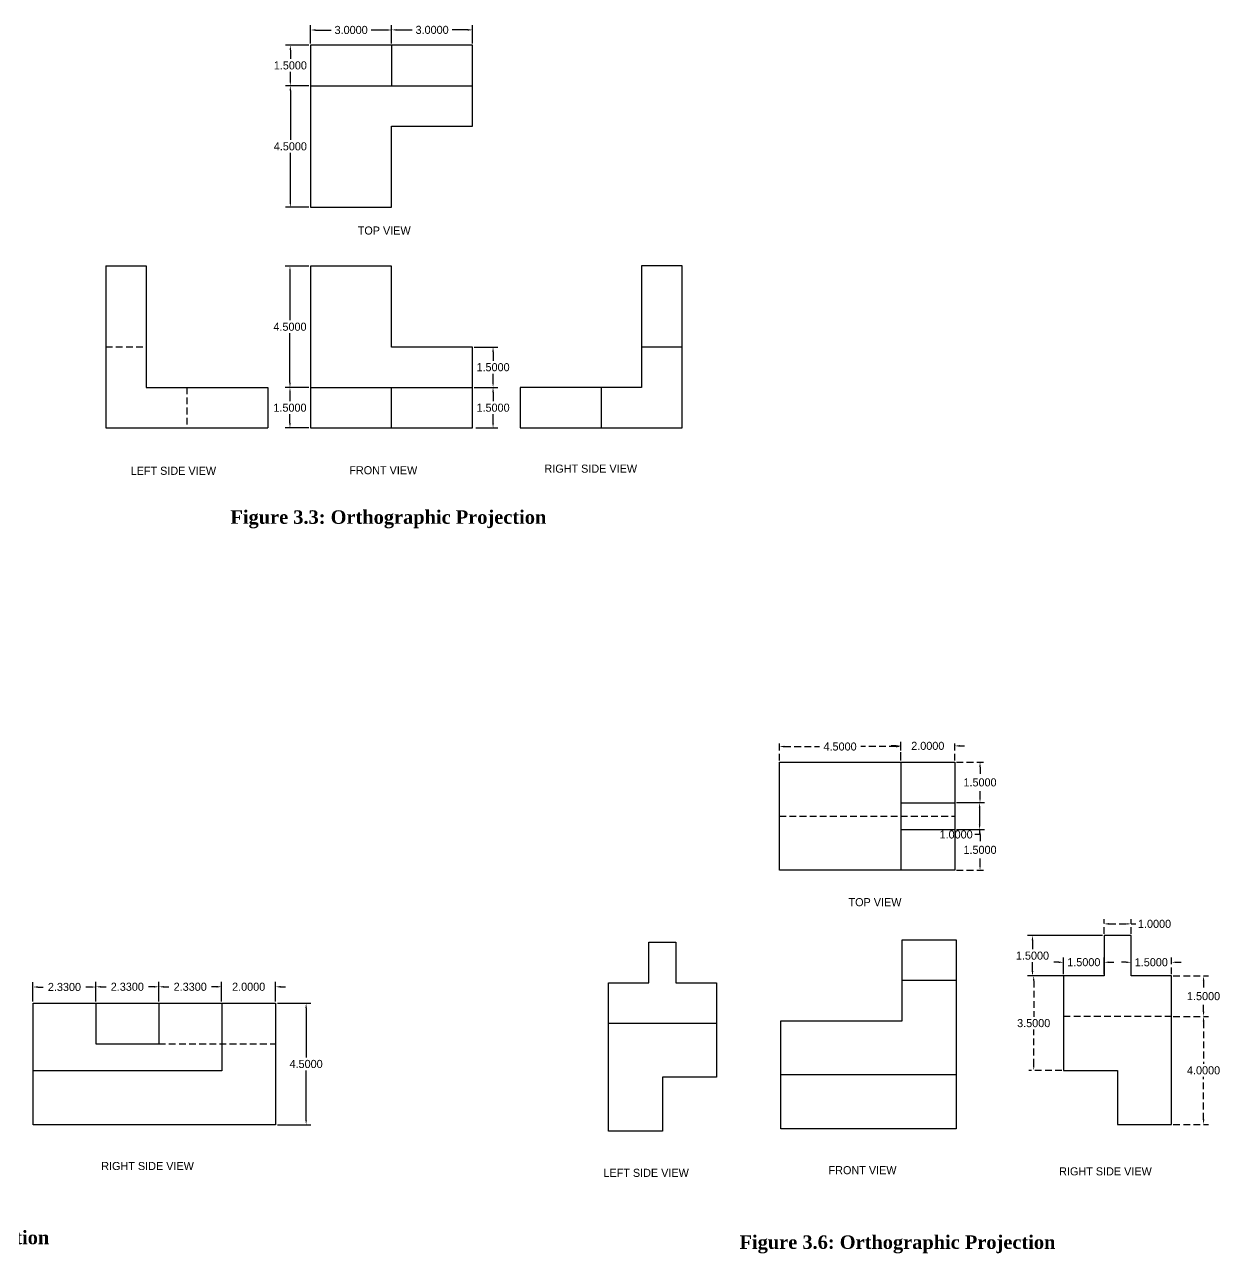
# Model space of a CAD drawing. Header units: inches. Extents: x 10 to 113, y 47 to 93.
# Drawn here: x 68.36 to 112.66, y 47.33 to 92.87 of the extents above; entities that cross this region are included whole.
import ezdxf

# ---------------------------------------------------------------- set-up
doc = ezdxf.new("R2010")
doc.units = ezdxf.units.IN
doc.header["$MEASUREMENT"] = 0
doc.linetypes.add('HIDDEN', pattern=[0.375, 0.25, -0.125])
doc.dimstyles.get("Standard").update_dxf_attribs({"dimtxt": 0.3, "dimasz": 0.18, "dimexe": 0.18, "dimexo": 0.0625, "dimgap": 0.09, "dimtad": 0, "dimtih": 1, "dimtoh": 1, "dimdec": 4, "dimzin": 0, "dimdsep": 46, "dimtxsty": 'Standard', "dimcen": 0.09, "dimadec": 0, "dimazin": 0, "dimtfac": 1, "dimtdec": 4, "dimtofl": 0, "dimtmove": 0, "dimatfit": 3, "dimfxl": 1, "dimtolj": 1, "dimtzin": 0, "dimarcsym": 0})

# ---------------------------------------------------------------- blocks, each defined once
blk = doc.blocks.new('*D40')
at = {"color": 0, "lineweight": -2}
for p, q in [((81.955, 92.17), (81.955, 92.855)), ((82.135, 92.675), (82.715, 92.675)), ((84.775, 92.675), (84.195, 92.675)), ((84.955, 92.17), (84.955, 92.855))]:
    blk.add_line(p, q, dxfattribs=at)
at = {"color": 0}
for points in [[(82.135, 92.705), (82.135, 92.645), (81.955, 92.675)], [(84.775, 92.705), (84.775, 92.645), (84.955, 92.675)]]:
    blk.add_solid(points, dxfattribs=at)
at = {"layer": 'Defpoints', "color": 0}
for p in [(84.955, 92.675), (81.955, 92.108), (84.955, 92.108)]:
    blk.add_point(p, dxfattribs=at)
at = {"color": 0, "insert": (83.455, 92.675), "char_height": 0.3, "attachment_point": 5}
blk.add_mtext('\\A1;3.0000', dxfattribs=at)
blk = doc.blocks.new('*D41')
at = {"color": 0, "lineweight": -2}
for p, q in [((78.892, 92.108), (78.023, 92.108)), ((78.203, 91.928), (78.203, 91.598)), ((78.203, 90.788), (78.203, 91.118)), ((78.892, 90.608), (78.023, 90.608))]:
    blk.add_line(p, q, dxfattribs=at)
at = {"color": 0}
for points in [[(78.173, 91.928), (78.233, 91.928), (78.203, 92.108)], [(78.173, 90.788), (78.233, 90.788), (78.203, 90.608)]]:
    blk.add_solid(points, dxfattribs=at)
at = {"layer": 'Defpoints', "color": 0}
for p in [(78.203, 92.108), (78.955, 92.108), (78.955, 90.608)]:
    blk.add_point(p, dxfattribs=at)
at = {"color": 0, "insert": (78.203, 91.358), "char_height": 0.3, "attachment_point": 5}
blk.add_mtext('\\A1;1.5000', dxfattribs=at)
blk = doc.blocks.new('*D42')
at = {"color": 0, "lineweight": -2}
for p, q in [((78.892, 90.608), (78.023, 90.608)), ((78.203, 90.428), (78.203, 88.598)), ((78.203, 86.288), (78.203, 88.118)), ((78.892, 86.108), (78.023, 86.108))]:
    blk.add_line(p, q, dxfattribs=at)
at = {"color": 0}
for points in [[(78.173, 90.428), (78.233, 90.428), (78.203, 90.608)], [(78.173, 86.288), (78.233, 86.288), (78.203, 86.108)]]:
    blk.add_solid(points, dxfattribs=at)
at = {"layer": 'Defpoints', "color": 0}
for p in [(78.955, 90.608), (78.203, 86.108), (78.955, 86.108)]:
    blk.add_point(p, dxfattribs=at)
at = {"color": 0, "insert": (78.203, 88.358), "char_height": 0.3, "attachment_point": 5}
blk.add_mtext('\\A1;4.5000', dxfattribs=at)
blk = doc.blocks.new('*D64')
at = {"color": 0, "lineweight": -2}
for p, q in [((68.668, 56.664), (68.668, 57.385)), ((70.998, 56.664), (70.998, 57.385)), ((68.848, 57.205), (69.043, 57.205)), ((70.818, 57.205), (70.623, 57.205))]:
    blk.add_line(p, q, dxfattribs=at)
at = {"color": 0}
for points in [[(68.848, 57.235), (68.848, 57.175), (68.668, 57.205)], [(70.818, 57.235), (70.818, 57.175), (70.998, 57.205)]]:
    blk.add_solid(points, dxfattribs=at)
at = {"layer": 'Defpoints', "color": 0}
for p in [(70.998, 57.205), (68.668, 56.602), (70.998, 56.602)]:
    blk.add_point(p, dxfattribs=at)
at = {"color": 0, "insert": (69.833, 57.205), "char_height": 0.3, "attachment_point": 5}
blk.add_mtext('\\A1;2.3300', dxfattribs=at)
blk = doc.blocks.new('*D69')
at = {"color": 0, "lineweight": -2}
for p, q in [((77.721, 56.602), (78.967, 56.602)), ((78.787, 56.422), (78.787, 54.592)), ((78.787, 52.282), (78.787, 54.112)), ((77.721, 52.102), (78.967, 52.102))]:
    blk.add_line(p, q, dxfattribs=at)
at = {"color": 0}
for points in [[(78.757, 56.422), (78.817, 56.422), (78.787, 56.602)], [(78.757, 52.282), (78.817, 52.282), (78.787, 52.102)]]:
    blk.add_solid(points, dxfattribs=at)
at = {"layer": 'Defpoints', "color": 0}
for p in [(77.658, 56.602), (77.658, 52.102), (78.787, 52.102)]:
    blk.add_point(p, dxfattribs=at)
at = {"color": 0, "insert": (78.787, 54.352), "char_height": 0.3, "attachment_point": 5}
blk.add_mtext('\\A1;4.5000', dxfattribs=at)
blk = doc.blocks.new('*D85')
at = {"color": 0, "linetype": 'HIDDEN', "lineweight": -2}
for p, q in [((110.913, 57.616), (112.217, 57.616)), ((112.037, 57.436), (112.037, 57.106)), ((112.037, 56.296), (112.037, 56.626)), ((110.913, 56.116), (112.217, 56.116))]:
    blk.add_line(p, q, dxfattribs=at)
at = {"color": 0, "linetype": 'HIDDEN'}
for points in [[(112.007, 57.436), (112.067, 57.436), (112.037, 57.616)], [(112.007, 56.296), (112.067, 56.296), (112.037, 56.116)]]:
    blk.add_solid(points, dxfattribs=at)
at = {"layer": 'Defpoints', "color": 0, "linetype": 'HIDDEN'}
for p in [(110.851, 57.616), (110.851, 56.116), (112.037, 56.116)]:
    blk.add_point(p, dxfattribs=at)
at = {"color": 0, "linetype": 'HIDDEN', "insert": (112.037, 56.866), "char_height": 0.3, "attachment_point": 5}
blk.add_mtext('\\A1;1.5000', dxfattribs=at)
blk = doc.blocks.new('*D86')
at = {"color": 0, "linetype": 'HIDDEN', "lineweight": -2}
for p, q in [((110.913, 56.116), (112.217, 56.116)), ((112.037, 55.936), (112.037, 54.356)), ((112.037, 52.296), (112.037, 53.876)), ((110.913, 52.116), (112.217, 52.116))]:
    blk.add_line(p, q, dxfattribs=at)
at = {"color": 0, "linetype": 'HIDDEN'}
for points in [[(112.007, 55.936), (112.067, 55.936), (112.037, 56.116)], [(112.007, 52.296), (112.067, 52.296), (112.037, 52.116)]]:
    blk.add_solid(points, dxfattribs=at)
at = {"layer": 'Defpoints', "color": 0, "linetype": 'HIDDEN'}
for p in [(110.851, 56.116), (110.851, 52.116), (112.037, 52.116)]:
    blk.add_point(p, dxfattribs=at)
at = {"color": 0, "linetype": 'HIDDEN', "insert": (112.037, 54.116), "char_height": 0.3, "attachment_point": 5}
blk.add_mtext('\\A1;4.0000', dxfattribs=at)
blk = doc.blocks.new('*D87')
at = {"color": 0, "linetype": 'HIDDEN', "lineweight": -2}
for p, q in [((109.351, 57.678), (109.351, 58.302)), ((110.851, 57.678), (110.851, 58.302)), ((109.171, 58.122), (108.991, 58.122)), ((111.031, 58.122), (111.211, 58.122))]:
    blk.add_line(p, q, dxfattribs=at)
at = {"color": 0, "linetype": 'HIDDEN'}
for points in [[(109.171, 58.152), (109.171, 58.092), (109.351, 58.122)], [(111.031, 58.152), (111.031, 58.092), (110.851, 58.122)]]:
    blk.add_solid(points, dxfattribs=at)
at = {"layer": 'Defpoints', "color": 0, "linetype": 'HIDDEN'}
for p in [(110.851, 58.122), (109.351, 57.616), (110.851, 57.616)]:
    blk.add_point(p, dxfattribs=at)
at = {"color": 0, "linetype": 'HIDDEN', "insert": (110.101, 58.122), "char_height": 0.3, "attachment_point": 5}
blk.add_mtext('\\A1;1.5000', dxfattribs=at)
blk = doc.blocks.new('*D88')
at = {"color": 0, "linetype": 'HIDDEN', "lineweight": -2}
for p, q in [((108.351, 59.178), (108.351, 59.725)), ((109.351, 59.178), (109.351, 59.725)), ((108.531, 59.545), (109.171, 59.545)), ((109.351, 59.545), (109.531, 59.545))]:
    blk.add_line(p, q, dxfattribs=at)
at = {"color": 0, "linetype": 'HIDDEN'}
for points in [[(108.531, 59.575), (108.531, 59.515), (108.351, 59.545)], [(109.171, 59.575), (109.171, 59.515), (109.351, 59.545)]]:
    blk.add_solid(points, dxfattribs=at)
at = {"layer": 'Defpoints', "color": 0, "linetype": 'HIDDEN'}
for p in [(109.351, 59.545), (108.351, 59.116), (109.351, 59.116)]:
    blk.add_point(p, dxfattribs=at)
at = {"color": 0, "linetype": 'HIDDEN', "insert": (110.221, 59.545), "char_height": 0.3, "attachment_point": 5}
blk.add_mtext('\\A1;1.0000', dxfattribs=at)
blk = doc.blocks.new('*D91')
at = {"color": 0, "linetype": 'HIDDEN', "lineweight": -2}
for p, q in [((106.788, 57.616), (105.564, 57.616)), ((105.744, 57.436), (105.744, 56.106)), ((105.744, 54.296), (105.744, 55.626)), ((106.788, 54.116), (105.564, 54.116))]:
    blk.add_line(p, q, dxfattribs=at)
at = {"color": 0, "linetype": 'HIDDEN'}
for points in [[(105.714, 57.436), (105.774, 57.436), (105.744, 57.616)], [(105.714, 54.296), (105.774, 54.296), (105.744, 54.116)]]:
    blk.add_solid(points, dxfattribs=at)
at = {"layer": 'Defpoints', "color": 0, "linetype": 'HIDDEN'}
for p in [(106.851, 57.616), (105.744, 54.116), (106.851, 54.116)]:
    blk.add_point(p, dxfattribs=at)
at = {"color": 0, "linetype": 'HIDDEN', "insert": (105.744, 55.866), "char_height": 0.3, "attachment_point": 5}
blk.add_mtext('\\A1;3.5000', dxfattribs=at)
blk = doc.blocks.new('*D97')
at = {"color": 0, "linetype": 'HIDDEN', "lineweight": -2}
for p, q in [((96.32, 65.599), (96.32, 66.296)), ((96.5, 66.116), (97.805, 66.116)), ((100.64, 66.116), (99.335, 66.116)), ((100.82, 65.599), (100.82, 66.296))]:
    blk.add_line(p, q, dxfattribs=at)
at = {"color": 0, "linetype": 'HIDDEN'}
for points in [[(96.5, 66.146), (96.5, 66.086), (96.32, 66.116)], [(100.64, 66.146), (100.64, 66.086), (100.82, 66.116)]]:
    blk.add_solid(points, dxfattribs=at)
at = {"layer": 'Defpoints', "color": 0, "linetype": 'HIDDEN'}
for p in [(100.82, 66.116), (96.32, 65.537), (100.82, 65.537)]:
    blk.add_point(p, dxfattribs=at)
at = {"color": 0, "linetype": 'HIDDEN', "insert": (98.57, 66.116), "char_height": 0.3, "attachment_point": 5}
blk.add_mtext('\\A1;4.5000', dxfattribs=at)
blk = doc.blocks.new('*D98')
at = {"color": 0, "linetype": 'HIDDEN', "lineweight": -2}
for p, q in [((100.64, 66.141), (100.46, 66.141)), ((100.82, 65.662), (100.82, 66.321)), ((102.82, 65.599), (102.82, 66.321)), ((103, 66.141), (103.18, 66.141))]:
    blk.add_line(p, q, dxfattribs=at)
at = {"color": 0, "linetype": 'HIDDEN'}
for points in [[(100.64, 66.171), (100.64, 66.111), (100.82, 66.141)], [(103, 66.171), (103, 66.111), (102.82, 66.141)]]:
    blk.add_solid(points, dxfattribs=at)
at = {"layer": 'Defpoints', "color": 0, "linetype": 'HIDDEN'}
for p in [(102.82, 66.141), (100.82, 65.599), (102.82, 65.537)]:
    blk.add_point(p, dxfattribs=at)
at = {"color": 0, "linetype": 'HIDDEN', "insert": (101.82, 66.141), "char_height": 0.3, "attachment_point": 5}
blk.add_mtext('\\A1;2.0000', dxfattribs=at)
blk = doc.blocks.new('*D99')
at = {"color": 0, "linetype": 'HIDDEN', "lineweight": -2}
for p, q in [((102.883, 65.537), (103.935, 65.537)), ((103.755, 65.357), (103.755, 65.027)), ((103.755, 64.217), (103.755, 64.547)), ((102.883, 64.037), (103.935, 64.037))]:
    blk.add_line(p, q, dxfattribs=at)
at = {"color": 0, "linetype": 'HIDDEN'}
for points in [[(103.725, 65.357), (103.785, 65.357), (103.755, 65.537)], [(103.725, 64.217), (103.785, 64.217), (103.755, 64.037)]]:
    blk.add_solid(points, dxfattribs=at)
at = {"layer": 'Defpoints', "color": 0, "linetype": 'HIDDEN'}
for p in [(102.82, 65.537), (102.82, 64.037), (103.755, 64.037)]:
    blk.add_point(p, dxfattribs=at)
at = {"color": 0, "linetype": 'HIDDEN', "insert": (103.755, 64.787), "char_height": 0.3, "attachment_point": 5}
blk.add_mtext('\\A1;1.5000', dxfattribs=at)
blk = doc.blocks.new('*D101')
at = {"color": 0, "linetype": 'HIDDEN', "lineweight": -2}
for p, q in [((102.883, 63.037), (103.935, 63.037)), ((103.755, 62.857), (103.755, 62.527)), ((103.755, 61.717), (103.755, 62.047)), ((102.883, 61.537), (103.935, 61.537))]:
    blk.add_line(p, q, dxfattribs=at)
at = {"color": 0, "linetype": 'HIDDEN'}
for points in [[(103.725, 62.857), (103.785, 62.857), (103.755, 63.037)], [(103.725, 61.717), (103.785, 61.717), (103.755, 61.537)]]:
    blk.add_solid(points, dxfattribs=at)
at = {"layer": 'Defpoints', "color": 0, "linetype": 'HIDDEN'}
for p in [(102.82, 63.037), (103.755, 63.037), (102.82, 61.537)]:
    blk.add_point(p, dxfattribs=at)
at = {"color": 0, "linetype": 'HIDDEN', "insert": (103.755, 62.287), "char_height": 0.3, "attachment_point": 5}
blk.add_mtext('\\A1;1.5000', dxfattribs=at)
blk = doc.blocks.new('*D134')
at = {"color": 0, "lineweight": -2}
for p, q in [((70.998, 56.664), (70.998, 57.393)), ((73.328, 56.664), (73.328, 57.393)), ((71.178, 57.213), (71.373, 57.213)), ((73.148, 57.213), (72.953, 57.213))]:
    blk.add_line(p, q, dxfattribs=at)
at = {"color": 0}
for points in [[(71.178, 57.243), (71.178, 57.183), (70.998, 57.213)], [(73.148, 57.243), (73.148, 57.183), (73.328, 57.213)]]:
    blk.add_solid(points, dxfattribs=at)
at = {"layer": 'Defpoints', "color": 0}
for p in [(73.328, 57.213), (70.998, 56.602), (73.328, 56.602)]:
    blk.add_point(p, dxfattribs=at)
at = {"color": 0, "insert": (72.163, 57.213), "char_height": 0.3, "attachment_point": 5}
blk.add_mtext('\\A1;2.3300', dxfattribs=at)
blk = doc.blocks.new('*D135')
at = {"color": 0, "lineweight": -2}
for p, q in [((73.328, 56.664), (73.328, 57.393)), ((75.658, 56.664), (75.658, 57.393)), ((73.508, 57.213), (73.703, 57.213)), ((75.478, 57.213), (75.283, 57.213))]:
    blk.add_line(p, q, dxfattribs=at)
at = {"color": 0}
for points in [[(73.508, 57.243), (73.508, 57.183), (73.328, 57.213)], [(75.478, 57.243), (75.478, 57.183), (75.658, 57.213)]]:
    blk.add_solid(points, dxfattribs=at)
at = {"layer": 'Defpoints', "color": 0}
for p in [(75.658, 57.213), (73.328, 56.602), (75.658, 56.602)]:
    blk.add_point(p, dxfattribs=at)
at = {"color": 0, "insert": (74.493, 57.213), "char_height": 0.3, "attachment_point": 5}
blk.add_mtext('\\A1;2.3300', dxfattribs=at)
blk = doc.blocks.new('*D136')
at = {"color": 0, "lineweight": -2}
for p, q in [((75.658, 56.727), (75.658, 57.393)), ((77.658, 56.664), (77.658, 57.393)), ((75.478, 57.213), (75.298, 57.213)), ((77.838, 57.213), (78.018, 57.213))]:
    blk.add_line(p, q, dxfattribs=at)
at = {"color": 0}
for points in [[(75.478, 57.243), (75.478, 57.183), (75.658, 57.213)], [(77.838, 57.243), (77.838, 57.183), (77.658, 57.213)]]:
    blk.add_solid(points, dxfattribs=at)
at = {"layer": 'Defpoints', "color": 0}
for p in [(77.658, 57.213), (75.658, 56.664), (77.658, 56.602)]:
    blk.add_point(p, dxfattribs=at)
at = {"color": 0, "insert": (76.658, 57.213), "char_height": 0.3, "attachment_point": 5}
blk.add_mtext('\\A1;2.0000', dxfattribs=at)
blk = doc.blocks.new('*D142')
at = {"color": 0, "lineweight": -2}
for p, q in [((78.955, 92.17), (78.955, 92.851)), ((79.135, 92.671), (79.715, 92.671)), ((81.775, 92.671), (81.195, 92.671)), ((81.955, 92.17), (81.955, 92.851))]:
    blk.add_line(p, q, dxfattribs=at)
at = {"color": 0}
for points in [[(79.135, 92.701), (79.135, 92.641), (78.955, 92.671)], [(81.775, 92.701), (81.775, 92.641), (81.955, 92.671)]]:
    blk.add_solid(points, dxfattribs=at)
at = {"layer": 'Defpoints', "color": 0}
for p in [(81.955, 92.671), (78.955, 92.108), (81.955, 92.108)]:
    blk.add_point(p, dxfattribs=at)
at = {"color": 0, "insert": (80.455, 92.671), "char_height": 0.3, "attachment_point": 5}
blk.add_mtext('\\A1;3.0000', dxfattribs=at)
blk = doc.blocks.new('*D143')
at = {"color": 0, "lineweight": -2}
for p, q in [((85.013, 80.923), (85.893, 80.923)), ((85.713, 80.743), (85.713, 80.413)), ((85.713, 79.603), (85.713, 79.933)), ((85.013, 79.423), (85.893, 79.423))]:
    blk.add_line(p, q, dxfattribs=at)
at = {"color": 0}
for points in [[(85.683, 80.743), (85.743, 80.743), (85.713, 80.923)], [(85.683, 79.603), (85.743, 79.603), (85.713, 79.423)]]:
    blk.add_solid(points, dxfattribs=at)
at = {"layer": 'Defpoints', "color": 0}
for p in [(84.95, 80.923), (84.95, 79.423), (85.713, 79.423)]:
    blk.add_point(p, dxfattribs=at)
at = {"color": 0, "insert": (85.713, 80.173), "char_height": 0.3, "attachment_point": 5}
blk.add_mtext('\\A1;1.5000', dxfattribs=at)
blk = doc.blocks.new('*D144')
at = {"color": 0, "lineweight": -2}
for p, q in [((85.075, 79.423), (85.893, 79.423)), ((85.713, 79.243), (85.713, 78.913)), ((85.713, 78.103), (85.713, 78.433)), ((85.075, 77.923), (85.893, 77.923))]:
    blk.add_line(p, q, dxfattribs=at)
at = {"color": 0}
for points in [[(85.683, 79.243), (85.743, 79.243), (85.713, 79.423)], [(85.683, 78.103), (85.743, 78.103), (85.713, 77.923)]]:
    blk.add_solid(points, dxfattribs=at)
at = {"layer": 'Defpoints', "color": 0}
for p in [(85.013, 79.423), (85.013, 77.923), (85.713, 77.923)]:
    blk.add_point(p, dxfattribs=at)
at = {"color": 0, "insert": (85.713, 78.673), "char_height": 0.3, "attachment_point": 5}
blk.add_mtext('\\A1;1.5000', dxfattribs=at)
blk = doc.blocks.new('*D145')
at = {"color": 0, "lineweight": -2}
for p, q in [((78.888, 83.923), (78.009, 83.923)), ((78.189, 83.743), (78.189, 81.913)), ((78.189, 79.603), (78.189, 81.433)), ((78.888, 79.423), (78.009, 79.423))]:
    blk.add_line(p, q, dxfattribs=at)
at = {"color": 0}
for points in [[(78.159, 83.743), (78.219, 83.743), (78.189, 83.923)], [(78.159, 79.603), (78.219, 79.603), (78.189, 79.423)]]:
    blk.add_solid(points, dxfattribs=at)
at = {"layer": 'Defpoints', "color": 0}
for p in [(78.95, 83.923), (78.189, 79.423), (78.95, 79.423)]:
    blk.add_point(p, dxfattribs=at)
at = {"color": 0, "insert": (78.189, 81.673), "char_height": 0.3, "attachment_point": 5}
blk.add_mtext('\\A1;4.5000', dxfattribs=at)
blk = doc.blocks.new('*D146')
at = {"color": 0, "lineweight": -2}
for p, q in [((78.888, 79.423), (78.009, 79.423)), ((78.189, 79.243), (78.189, 78.913)), ((78.189, 78.103), (78.189, 78.433)), ((78.888, 77.923), (78.009, 77.923))]:
    blk.add_line(p, q, dxfattribs=at)
at = {"color": 0}
for points in [[(78.159, 79.243), (78.219, 79.243), (78.189, 79.423)], [(78.159, 78.103), (78.219, 78.103), (78.189, 77.923)]]:
    blk.add_solid(points, dxfattribs=at)
at = {"layer": 'Defpoints', "color": 0}
for p in [(78.95, 79.423), (78.189, 77.923), (78.95, 77.923)]:
    blk.add_point(p, dxfattribs=at)
at = {"color": 0, "insert": (78.189, 78.673), "char_height": 0.3, "attachment_point": 5}
blk.add_mtext('\\A1;1.5000', dxfattribs=at)
blk = doc.blocks.new('*D149')
at = {"color": 0, "lineweight": -2}
for p, q in [((102.945, 64.037), (103.919, 64.037)), ((103.739, 63.857), (103.739, 63.217)), ((102.883, 63.037), (103.919, 63.037)), ((103.739, 62.857), (103.559, 62.857)), ((103.739, 63.037), (103.739, 62.857))]:
    blk.add_line(p, q, dxfattribs=at)
at = {"color": 0}
for points in [[(103.709, 63.857), (103.769, 63.857), (103.739, 64.037)], [(103.709, 63.217), (103.769, 63.217), (103.739, 63.037)]]:
    blk.add_solid(points, dxfattribs=at)
at = {"layer": 'Defpoints', "color": 0}
for p in [(102.883, 64.037), (102.82, 63.037), (103.739, 63.037)]:
    blk.add_point(p, dxfattribs=at)
at = {"color": 0, "insert": (102.869, 62.857), "char_height": 0.3, "attachment_point": 5}
blk.add_mtext('\\A1;1.0000', dxfattribs=at)
blk = doc.blocks.new('*D151')
at = {"color": 0, "lineweight": -2}
for p, q in [((108.288, 59.116), (105.519, 59.116)), ((105.699, 58.936), (105.699, 58.606)), ((105.699, 57.796), (105.699, 58.126)), ((108.288, 57.616), (105.519, 57.616))]:
    blk.add_line(p, q, dxfattribs=at)
at = {"color": 0}
for points in [[(105.669, 58.936), (105.729, 58.936), (105.699, 59.116)], [(105.669, 57.796), (105.729, 57.796), (105.699, 57.616)]]:
    blk.add_solid(points, dxfattribs=at)
at = {"layer": 'Defpoints', "color": 0}
for p in [(105.699, 59.116), (108.351, 59.116), (108.351, 57.616)]:
    blk.add_point(p, dxfattribs=at)
at = {"color": 0, "insert": (105.699, 58.366), "char_height": 0.3, "attachment_point": 5}
blk.add_mtext('\\A1;1.5000', dxfattribs=at)
blk = doc.blocks.new('*D153')
at = {"color": 0, "lineweight": -2}
for p, q in [((106.851, 57.678), (106.851, 58.303)), ((108.351, 57.678), (108.351, 58.303)), ((106.671, 58.123), (106.491, 58.123)), ((108.531, 58.123), (108.711, 58.123))]:
    blk.add_line(p, q, dxfattribs=at)
at = {"color": 0}
for points in [[(106.671, 58.153), (106.671, 58.093), (106.851, 58.123)], [(108.531, 58.153), (108.531, 58.093), (108.351, 58.123)]]:
    blk.add_solid(points, dxfattribs=at)
at = {"layer": 'Defpoints', "color": 0}
for p in [(106.851, 58.123), (106.851, 57.616), (108.351, 57.616)]:
    blk.add_point(p, dxfattribs=at)
at = {"color": 0, "insert": (107.601, 58.123), "char_height": 0.3, "attachment_point": 5}
blk.add_mtext('\\A1;1.5000', dxfattribs=at)

msp = doc.modelspace()

# ---------------------------------------------------------------- linework, layer by layer
for p, q in [((81.95492, 92.10766), (78.95492, 92.10766)), ((78.95492, 92.10766), (78.95492, 90.60766)), ((84.95492, 92.10766), (81.95492, 92.10766)), ((81.95492, 92.10766), (81.95492, 90.60766)), ((84.95492, 90.60766), (84.95492, 92.10766)), ((78.95492, 90.60766), (78.95492, 86.10766)), ((78.95492, 90.60766), (81.95492, 90.60766)), ((81.95492, 90.60766), (84.95492, 90.60766)), ((84.95492, 89.10766), (84.95492, 90.60766)), ((81.95492, 86.10766), (81.95492, 89.10766)), ((81.95492, 89.10766), (84.95492, 89.10766)), ((78.95492, 86.10766), (81.95492, 86.10766)), ((71.36382, 83.9258), (71.36382, 80.9258)), ((71.36382, 83.9258), (72.86382, 83.9258)), ((72.86382, 83.9258), (72.86382, 80.9258)), ((81.95023, 83.92291), (78.95023, 83.92291)), ((78.95023, 83.92291), (78.95023, 79.42291)), ((81.95023, 80.92291), (81.95023, 83.92291)), ((92.71529, 83.9258), (91.21529, 83.9258)), ((91.21529, 83.9258), (91.21529, 80.9258)), ((92.71529, 80.9258), (92.71529, 83.9258)), ((71.36382, 80.9258), (71.36382, 77.9258)), ((72.86382, 80.9258), (72.86382, 79.4258)), ((84.95023, 80.92291), (81.95023, 80.92291)), ((84.95023, 79.42291), (84.95023, 80.92291)), ((91.21529, 80.9258), (91.21529, 79.4258)), ((91.21529, 80.9258), (92.71529, 80.9258)), ((92.71529, 77.9258), (92.71529, 80.9258)), ((72.86382, 79.4258), (74.36382, 79.4258)), ((74.36382, 79.4258), (77.36382, 79.4258)), ((77.36382, 79.4258), (77.36382, 77.9258)), ((78.95023, 79.42291), (78.95023, 77.92291)), ((78.95023, 79.42291), (81.95023, 79.42291)), ((81.95023, 79.42291), (84.95023, 79.42291)), ((81.95023, 77.92291), (81.95023, 79.42291)), ((84.95023, 77.92291), (84.95023, 79.42291)), ((89.71529, 79.4258), (86.71529, 79.4258)), ((86.71529, 79.4258), (86.71529, 77.9258)), ((91.21529, 79.4258), (89.71529, 79.4258)), ((89.71529, 79.4258), (89.71529, 77.9258)), ((71.36382, 77.9258), (74.36382, 77.9258)), ((74.36382, 77.9258), (77.36382, 77.9258)), ((78.95023, 77.92291), (81.95023, 77.92291)), ((81.95023, 77.92291), (84.95023, 77.92291)), ((86.71529, 77.9258), (89.71529, 77.9258)), ((89.71529, 77.9258), (92.71529, 77.9258)), ((96.32022, 65.53668), (100.82022, 65.53668)), ((96.32022, 63.53668), (96.32022, 65.53668)), ((100.82022, 65.53668), (102.82022, 65.53668)), ((100.82022, 65.53668), (100.82022, 64.03668)), ((102.82022, 65.53668), (102.82022, 64.03668)), ((100.82022, 64.03668), (100.82022, 63.03668)), ((100.82022, 64.03668), (102.82022, 64.03668)), ((102.82022, 64.03668), (102.82022, 63.03668)), ((96.32022, 61.53668), (96.32022, 63.53668)), ((100.82022, 63.03668), (100.82022, 61.53668)), ((100.82022, 63.03668), (102.82022, 63.03668)), ((102.82022, 63.03668), (102.82022, 61.53668)), ((100.82022, 61.53668), (96.32022, 61.53668)), ((102.82022, 61.53668), (100.82022, 61.53668)), ((91.48796, 57.36505), (91.48796, 58.86505)), ((91.48796, 58.86505), (92.48796, 58.86505)), ((92.48796, 58.86505), (92.48796, 57.36505)), ((100.87382, 58.95076), (102.87382, 58.95076)), ((100.87382, 57.45076), (100.87382, 58.95076)), ((102.87382, 58.95076), (102.87382, 57.45076)), ((109.35069, 59.11575), (108.35069, 59.11575)), ((108.35069, 59.11575), (108.35069, 57.61575)), ((109.35069, 57.61575), (109.35069, 59.11575)), ((100.87382, 55.95076), (100.87382, 57.45076)), ((102.87382, 57.45076), (100.87382, 57.45076)), ((102.87382, 57.45076), (102.87382, 53.95076)), ((106.85069, 57.61575), (106.85069, 54.11575)), ((108.35069, 57.61575), (106.85069, 57.61575)), ((110.85069, 57.61575), (109.35069, 57.61575)), ((110.85069, 56.11575), (110.85069, 57.61575)), ((89.98796, 55.86505), (89.98796, 57.36505)), ((89.98796, 57.36505), (91.48796, 57.36505)), ((92.48796, 57.36505), (93.98796, 57.36505)), ((93.98796, 57.36505), (93.98796, 53.86505)), ((68.66819, 56.60176), (70.99819, 56.60176)), ((68.66819, 54.10176), (68.66819, 56.60176)), ((70.99819, 56.60176), (73.32819, 56.60176)), ((70.99819, 56.60176), (70.99819, 55.10176)), ((73.32819, 56.60176), (75.65819, 56.60176)), ((73.32819, 56.60176), (73.32819, 55.10176)), ((75.65819, 56.60176), (77.65819, 56.60176)), ((75.65819, 56.60176), (75.65819, 54.10176)), ((77.65819, 56.60176), (77.65819, 55.10176)), ((110.85069, 52.11575), (110.85069, 56.11575)), ((89.98796, 51.86505), (89.98796, 55.86505)), ((89.98796, 55.86505), (93.98796, 55.86505)), ((96.37382, 51.95076), (96.37382, 55.95076)), ((96.37382, 55.95076), (100.87382, 55.95076)), ((70.99819, 55.10176), (73.32819, 55.10176)), ((77.65819, 55.10176), (77.65819, 52.10176)), ((68.66819, 52.10176), (68.66819, 54.10176)), ((75.65819, 54.10176), (68.66819, 54.10176)), ((93.98796, 53.86505), (91.98796, 53.86505)), ((91.98796, 53.86505), (91.98796, 51.86505)), ((102.87382, 53.95076), (96.37382, 53.95076)), ((102.87382, 53.95076), (102.87382, 51.95076)), ((106.85069, 54.11575), (108.85069, 54.11575)), ((108.85069, 54.11575), (108.85069, 52.11575)), ((77.65819, 52.10176), (68.66819, 52.10176)), ((102.87382, 51.95076), (96.37382, 51.95076)), ((108.85069, 52.11575), (110.85069, 52.11575)), ((91.98796, 51.86505), (89.98796, 51.86505))]:
    msp.add_line(p, q)
at = {"linetype": 'HIDDEN'}
for p, q in [((71.36382, 80.9258), (72.86382, 80.9258)), ((74.36382, 79.4258), (74.36382, 77.9258)), ((96.32022, 63.53668), (102.82022, 63.53668)), ((110.85069, 56.11575), (106.85069, 56.11575)), ((89.98796, 55.86505), (93.98796, 55.86505)), ((73.32819, 55.10176), (77.65819, 55.10176))]:
    msp.add_line(p, q, dxfattribs=at)

# ---------------------------------------------------------------- texts
at = {"attachment_point": 1}
for s, insert, char_height, width in [('\\pi-0.9,l0.9;TOP VIEW', (80.69929, 85.38956), 0.3, 4.7592283), ('FRONT VIEW', (80.38741, 76.5061), 0.3, 4.6941067), ('RIGHT SIDE VIEW', (87.61694, 76.56541), 0.3, 6.4473269), ('LEFT SIDE VIEW', (72.2858, 76.4861), 0.3, 5.4858834), ('{\\fTimes New Roman|b1|i0|c0|p18;Figure 3.3: Orthographic Projection}', (75.98316, 74.87165), 0.5, 12.7388948), ('TOP VIEW', (98.88303, 60.4994), 0.3, 3.5347187), ('RIGHT SIDE VIEW', (71.1962, 50.7224), 0.3, 6.4473269), ('FRONT VIEW', (98.1436, 50.56904), 0.3, 4.6941067), ('LEFT SIDE VIEW', (89.80171, 50.46876), 0.3, 5.4858834), ('RIGHT SIDE VIEW', (106.68644, 50.524), 0.3, 6.4473269), ('{\\fTimes New Roman|b1|i0|c0|p18;Figure 3.5: Orthographic Projection}', (57.56682, 48.17436), 0.5, 12.452164), ('{\\fTimes New Roman|b1|i0|c0|p18;Figure 3.6: Orthographic Projection}', (94.84498, 48.00079), 0.5, 12.452164)]:
    msp.add_mtext(s, dxfattribs=dict(at, insert=insert, char_height=char_height, width=width))

# ---------------------------------------------------------------- dimensions: what is measured, and where the dimension line sits
for base, p1, p2, picture, middle in [((81.95492, 92.67079), (78.95492, 92.10766), (81.95492, 92.10766), '*D142', (80.45492, 92.67079)), ((84.95492, 92.67541), (81.95492, 92.10766), (84.95492, 92.10766), '*D40', (83.45492, 92.67541)), ((106.85069, 58.12301), (108.35069, 57.61575), (106.85069, 57.61575), '*D153', (107.60069, 58.12301)), ((70.99819, 57.20453), (68.66819, 56.60176), (70.99819, 56.60176), '*D64', (69.83319, 57.20453)), ((73.32819, 57.21297), (70.99819, 56.60176), (73.32819, 56.60176), '*D134', (72.16319, 57.21297)), ((75.65819, 57.21297), (73.32819, 56.60176), (75.65819, 56.60176), '*D135', (74.49319, 57.21297)), ((77.65819, 57.21297), (75.65819, 56.66426), (77.65819, 56.60176), '*D136', (76.65819, 57.21297))]:
    dim = msp.add_linear_dim(base=base, p1=p1, p2=p2, dimstyle='Standard')
    dim.commit()
    dim.dimension.update_dxf_attribs({"geometry": picture, "text_midpoint": middle})
for base, p1, p2, picture, middle in [((78.20347, 92.10766), (78.95492, 90.60766), (78.95492, 92.10766), '*D41', (78.20347, 91.35766)), ((78.20347, 86.10766), (78.95492, 90.60766), (78.95492, 86.10766), '*D42', (78.20347, 88.35766)), ((78.18913, 79.42291), (78.95023, 83.92291), (78.95023, 79.42291), '*D145', (78.18913, 81.67291)), ((85.71265, 79.42291), (84.95023, 80.92291), (84.95023, 79.42291), '*D143', (85.71265, 80.17291)), ((78.18913, 77.92291), (78.95023, 79.42291), (78.95023, 77.92291), '*D146', (78.18913, 78.67291)), ((85.71265, 77.92291), (85.01273, 79.42291), (85.01273, 77.92291), '*D144', (85.71265, 78.67291)), ((103.73912, 63.03668), (102.88272, 64.03668), (102.82022, 63.03668), '*D149', (102.86912, 62.85668)), ((105.69916, 59.11575), (108.35069, 57.61575), (108.35069, 59.11575), '*D151', (105.69916, 58.36575)), ((78.78695, 52.10176), (77.65819, 56.60176), (77.65819, 52.10176), '*D69', (78.78695, 54.35176))]:
    dim = msp.add_linear_dim(base=base, p1=p1, p2=p2, angle=90, dimstyle='Standard')
    dim.commit()
    dim.dimension.update_dxf_attribs({"geometry": picture, "text_midpoint": middle})
at = {"linetype": 'HIDDEN'}
for base, p1, p2, picture, middle in [((100.82022, 66.11627), (96.32022, 65.53668), (100.82022, 65.53668), '*D97', (98.57022, 66.11627)), ((102.82022, 66.14147), (100.82022, 65.59918), (102.82022, 65.53668), '*D98', (101.82022, 66.14147)), ((109.35069, 59.54459), (108.35069, 59.11575), (109.35069, 59.11575), '*D88', (110.22069, 59.54459)), ((110.85069, 58.12168), (109.35069, 57.61575), (110.85069, 57.61575), '*D87', (110.10069, 58.12168))]:
    dim = msp.add_linear_dim(base=base, p1=p1, p2=p2, dimstyle='Standard', dxfattribs=at)
    dim.commit()
    dim.dimension.update_dxf_attribs({"geometry": picture, "text_midpoint": middle})
for base, p1, p2, picture, middle in [((103.75467, 64.03668), (102.82022, 65.53668), (102.82022, 64.03668), '*D99', (103.75467, 64.78668)), ((103.75467, 63.03668), (102.82022, 61.53668), (102.82022, 63.03668), '*D101', (103.75467, 62.28668)), ((105.74388, 54.11575), (106.85069, 57.61575), (106.85069, 54.11575), '*D91', (105.74388, 55.86575)), ((112.03687, 56.11575), (110.85069, 57.61575), (110.85069, 56.11575), '*D85', (112.03687, 56.86575)), ((112.03687, 52.11575), (110.85069, 56.11575), (110.85069, 52.11575), '*D86', (112.03687, 54.11575))]:
    dim = msp.add_linear_dim(base=base, p1=p1, p2=p2, angle=90, dimstyle='Standard', dxfattribs=at)
    dim.commit()
    dim.dimension.update_dxf_attribs({"geometry": picture, "text_midpoint": middle})

doc.saveas('drawing.dxf')
